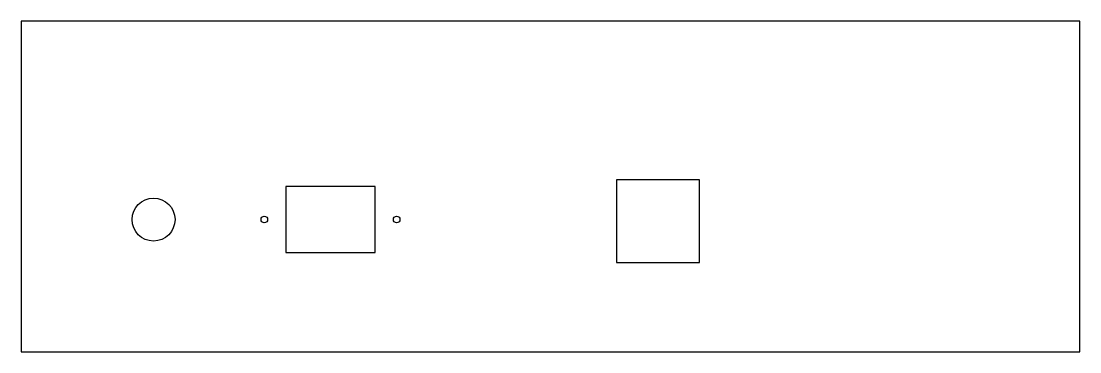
# Model space of a CAD drawing. Header units: millimetres. Extents: x 0 to 320, y 0 to 100.
import ezdxf

# ---------------------------------------------------------------- set-up
doc = ezdxf.new("R2010")
doc.units = ezdxf.units.MM
doc.layers.get('0').update_dxf_attribs({"lineweight": 25, "true_color": 0x000000})

msp = doc.modelspace()

# ---------------------------------------------------------------- linework, layer by layer
for p, q in [((320, 100), (0, 100)), ((0, 100), (0, 0)), ((320, 0), (320, 100)), ((205, 52), (180, 52)), ((180, 52), (180, 27)), ((205, 27), (205, 52)), ((107, 50), (80, 50)), ((80, 50), (80, 30)), ((107, 30), (107, 50)), ((80, 30), (107, 30)), ((180, 27), (205, 27)), ((0, 0), (320, 0))]:
    msp.add_line(p, q)
for centre, radius in [((40, 40), 6.5), ((73.5, 40), 1), ((113.5, 40), 1)]:
    msp.add_circle(centre, radius)

doc.saveas('drawing.dxf')
